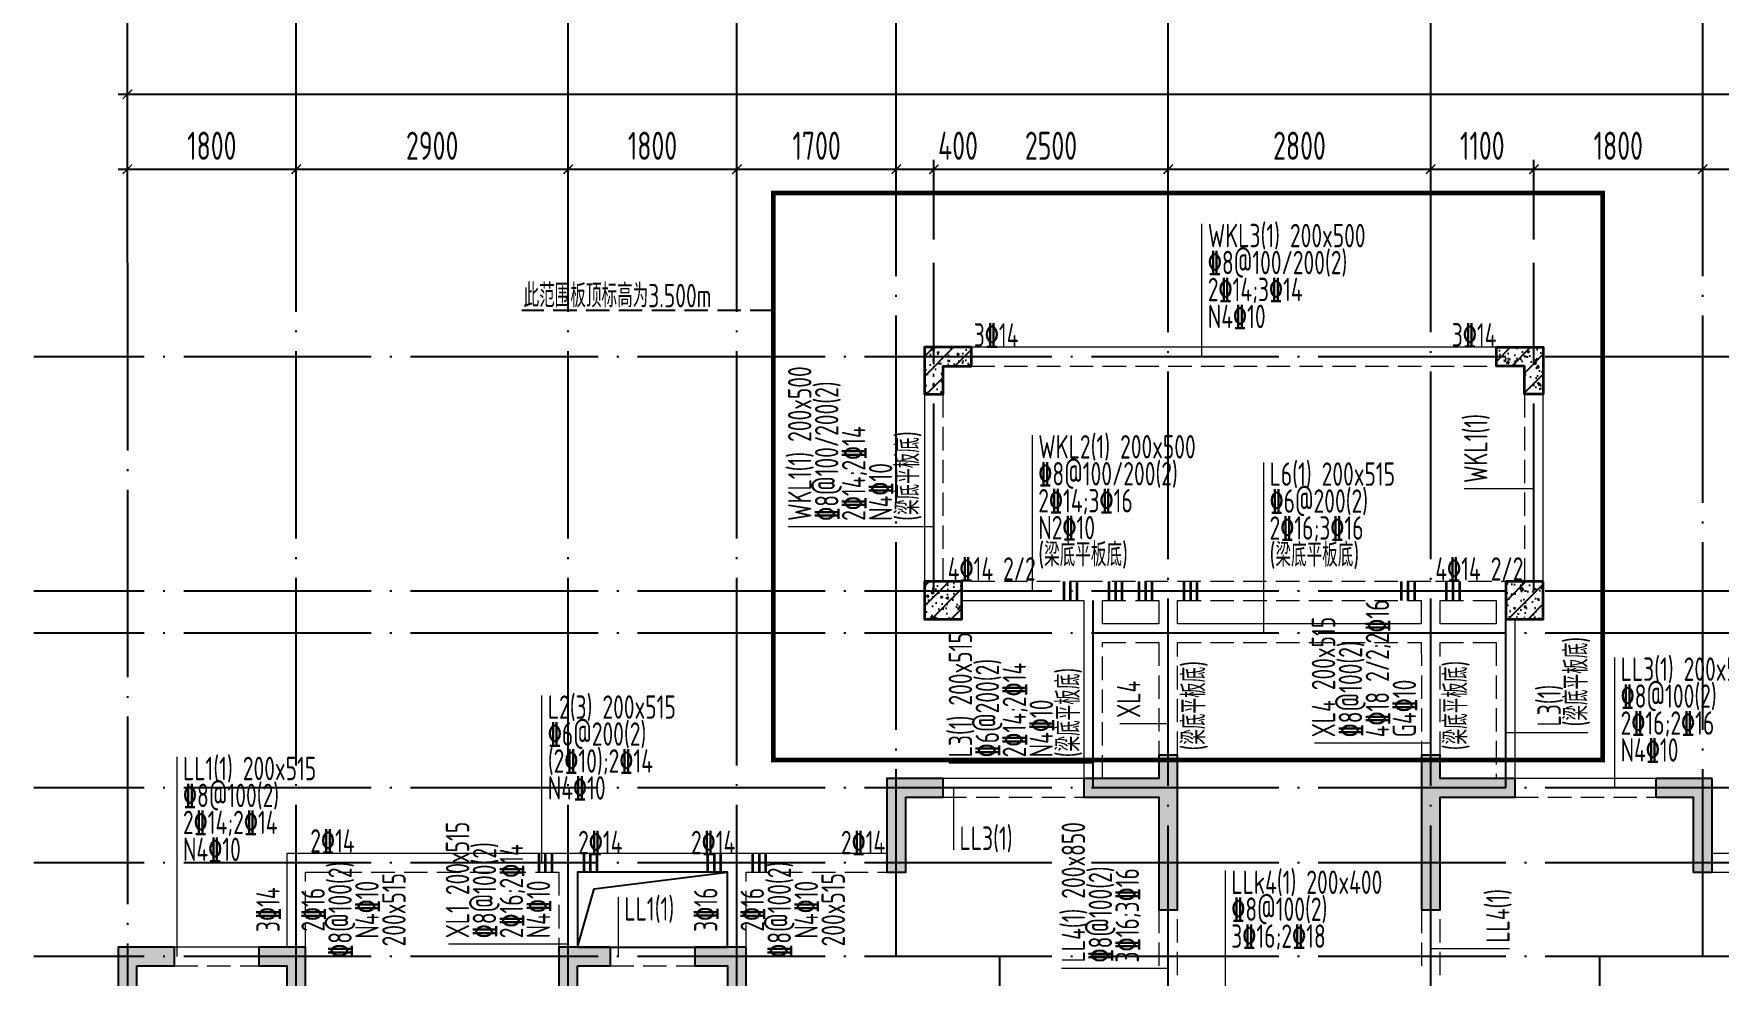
# Model space of a CAD drawing. Extents: x -1058961 to 23600, y -449123 to 2751847.
# Drawn here: x -216617 to -198650, y -44696 to -34651 of the extents above; entities that cross this region are included whole.
import ezdxf
from ezdxf.enums import TextEntityAlignment as Align

# ---------------------------------------------------------------- set-up
doc = ezdxf.new("R2010")
doc.units = 0
doc.header["$LTSCALE"] = 1000
doc.linetypes.add('DASH', pattern=[0.35, 0.25, -0.1])
doc.linetypes.add('DOTE', pattern=[2.42, 2, -0.2, 0.02, -0.2])
doc.layers.get('0').update_dxf_attribs({"linetype": 'CONTINUOUS'})
doc.layers.get('DEFPOINTS').update_dxf_attribs({"linetype": 'CONTINUOUS'})
for name, color, linetype in [('A-AXIS', 1, 'CONTINUOUS'), ('A-DOTE', 10, 'DOTE'), ('S-D洞口', 4, 'CONTINUOUS'), ('S-L主梁线', 4, 'DASH'), ('S-L梁编号', 6, 'CONTINUOUS'), ('S-L梁配筋', 7, 'CONTINUOUS'), ('S-Q墙填充', 252, 'CONTINUOUS'), ('S-Q墙实线', 6, 'CONTINUOUS'), ('S-Y一般标注', 3, 'CONTINUOUS'), ('S-Z柱填充', 252, 'CONTINUOUS'), ('S-Z柱实线', 6, 'CONTINUOUS'), ('S-引出线', 40, 'CONTINUOUS'), ('TEXT', 2, 'CONTINUOUS')]:
    doc.layers.add(name, color=color, linetype=linetype)
doc.layers.add('梁附加箍筋', color=1, linetype='CONTINUOUS', lineweight=35)
doc.styles.add('TSSD_DIMENSION', font='Tssdeng.shx', dxfattribs={"width": 0.7, "bigfont": 'tssdchn.shx'})
doc.styles.add('TSSD_REIN', font='tssdeng.shx', dxfattribs={"width": 0.7, "height": 300, "bigfont": 'tssdchn.shx'})
doc.dimstyles.new('TSSD_100_100', dxfattribs={"dimtxt": 300, "dimasz": 100, "dimexe": 100, "dimexo": 250, "dimgap": 100, "dimtad": 1, "dimdec": 0, "dimzin": 0, "dimdsep": 46, "dimtxsty": 'TSSD_DIMENSION', "dimblk": 'ARCHTICK', "dimcen": 0, "dimdle": 100, "dimclrt": 7, "dimadec": 0, "dimazin": 0, "dimtfac": 1, "dimtdec": 0, "dimtix": 1, "dimtmove": 2, "dimatfit": 3, "dimldrblk": 'ARCHTICK', "dimfxl": 0, "dimtolj": 1, "dimtzin": 0, "dimarcsym": 0})
pattern_1 = [(50, (46738.58, -83346.06), (215.17805, -18.82564), [22.5, -247.5]), (355, (46738.58, -83346.06), (-41.6254, 225.65764), [18, -198]), (100.4514, (46756.5, -83347.63), (173.55281, 206.83186), [19.12206, -210.34263]), (46.1842, (46738.58, -83286.06), (320.1723, -49.6557), [33.75, -371.25]), (96.6356, (46765.26, -83290.2), (280.3988, 292.23536), [28.6831, -315.5139]), (351.1842, (46738.58, -83286.06), (280.3986, 292.2356), [27, -297]), (21, (46768.58, -83301.06), (179.07212, -120.78567), [22.5, -247.5]), (326, (46768.58, -83301.06), (72.9946, 217.545), [18, -198]), (71.4514, (46783.5, -83311.13), (252.0668, 96.75915), [19.12206, -210.34263]), (37.5, (46738.58, -83346.06), (3.647957, 99.868156), [0, -195.6, 0, -201, 0, -198.75]), (7.5, (46738.58, -83346.06), (78.92086, 118.32351), [0, -114.6, 0, -191.1, 0, -75.75]), (327.5, (46671.68, -83346.06), (160.14673, -6.76646), [0, -75, 0, -234, 0, -310.5]), (317.5, (46641.68, -83346.06), (174.95585, 30.0315), [0, -97.5, 0, -155.4, 0, -220.5]), (45, (46738.58, -83346.06), (-106.06602, 106.06602), [])]

# ---------------------------------------------------------------- blocks, each defined once
blk = doc.blocks.new('_ArchTick')
at = {"color": 0, "linetype": 'ByBlock', "const_width": 0.15}
blk.add_lwpolyline([(-0.5, -0.5), (0.5, 0.5)], dxfattribs=at)
blk = doc.blocks.new('*D3125')
at = {"layer": 'DEFPOINTS', "color": 0}
for p in [(6400, 22100), (4600, 21100), (6400, 21100)]:
    blk.add_point(p, dxfattribs=at)
at = {"layer": 'S-Y一般标注', "color": 0, "lineweight": -2}
for p, q in [((4500, 22100), (6500, 22100)), ((4600, 21350), (4600, 22200)), ((6400, 21350), (6400, 22200))]:
    blk.add_line(p, q, dxfattribs=at)
at = {"layer": 'S-Y一般标注', "color": 0, "lineweight": -2, "xscale": 100, "yscale": 100, "zscale": 100, "rotation": 180}
blk.add_blockref('_ArchTick', (4600, 22100), dxfattribs=at)
at = {"layer": 'S-Y一般标注', "color": 0, "lineweight": -2, "xscale": 100, "yscale": 100, "zscale": 100}
blk.add_blockref('_ArchTick', (6400, 22100), dxfattribs=at)
at = {"layer": 'S-Y一般标注', "color": 7, "insert": (5500, 22350), "char_height": 300, "attachment_point": 5, "style": 'TSSD_DIMENSION'}
blk.add_mtext('\\A1;1800', dxfattribs=at)
blk = doc.blocks.new('*D3126')
at = {"layer": 'DEFPOINTS', "color": 0}
for p in [(9300, 22100), (6400, 21100), (9300, 21100)]:
    blk.add_point(p, dxfattribs=at)
at = {"layer": 'S-Y一般标注', "color": 0, "lineweight": -2}
for p, q in [((6300, 22100), (9400, 22100)), ((6400, 21350), (6400, 22200)), ((9300, 21350), (9300, 22200))]:
    blk.add_line(p, q, dxfattribs=at)
at = {"layer": 'S-Y一般标注', "color": 0, "lineweight": -2, "xscale": 100, "yscale": 100, "zscale": 100, "rotation": 180}
blk.add_blockref('_ArchTick', (6400, 22100), dxfattribs=at)
at = {"layer": 'S-Y一般标注', "color": 0, "lineweight": -2, "xscale": 100, "yscale": 100, "zscale": 100}
blk.add_blockref('_ArchTick', (9300, 22100), dxfattribs=at)
at = {"layer": 'S-Y一般标注', "color": 7, "insert": (7850, 22350), "char_height": 300, "attachment_point": 5, "style": 'TSSD_DIMENSION'}
blk.add_mtext('\\A1;2900', dxfattribs=at)
blk = doc.blocks.new('*D3127')
at = {"layer": 'DEFPOINTS', "color": 0}
for p in [(11100, 22100), (9300, 21100), (11100, 21100)]:
    blk.add_point(p, dxfattribs=at)
at = {"layer": 'S-Y一般标注', "color": 0, "lineweight": -2}
for p, q in [((9200, 22100), (11200, 22100)), ((9300, 21350), (9300, 22200)), ((11100, 21350), (11100, 22200))]:
    blk.add_line(p, q, dxfattribs=at)
at = {"layer": 'S-Y一般标注', "color": 0, "lineweight": -2, "xscale": 100, "yscale": 100, "zscale": 100, "rotation": 180}
blk.add_blockref('_ArchTick', (9300, 22100), dxfattribs=at)
at = {"layer": 'S-Y一般标注', "color": 0, "lineweight": -2, "xscale": 100, "yscale": 100, "zscale": 100}
blk.add_blockref('_ArchTick', (11100, 22100), dxfattribs=at)
at = {"layer": 'S-Y一般标注', "color": 7, "insert": (10200, 22350), "char_height": 300, "attachment_point": 5, "style": 'TSSD_DIMENSION'}
blk.add_mtext('\\A1;1800', dxfattribs=at)
blk = doc.blocks.new('*D3128')
at = {"layer": 'DEFPOINTS', "color": 0}
for p in [(12800, 22100), (11100, 21100), (12800, 21100)]:
    blk.add_point(p, dxfattribs=at)
at = {"layer": 'S-Y一般标注', "color": 0, "lineweight": -2}
for p, q in [((11000, 22100), (12900, 22100)), ((11100, 21350), (11100, 22200)), ((12800, 21350), (12800, 22200))]:
    blk.add_line(p, q, dxfattribs=at)
at = {"layer": 'S-Y一般标注', "color": 0, "lineweight": -2, "xscale": 100, "yscale": 100, "zscale": 100, "rotation": 180}
blk.add_blockref('_ArchTick', (11100, 22100), dxfattribs=at)
at = {"layer": 'S-Y一般标注', "color": 0, "lineweight": -2, "xscale": 100, "yscale": 100, "zscale": 100}
blk.add_blockref('_ArchTick', (12800, 22100), dxfattribs=at)
at = {"layer": 'S-Y一般标注', "color": 7, "insert": (11950, 22350), "char_height": 300, "attachment_point": 5, "style": 'TSSD_DIMENSION'}
blk.add_mtext('\\A1;1700', dxfattribs=at)
blk = doc.blocks.new('*D3129')
at = {"layer": 'DEFPOINTS', "color": 0}
for p in [(13200, 22100), (12800, 21100), (13200, 21100)]:
    blk.add_point(p, dxfattribs=at)
at = {"layer": 'S-Y一般标注', "color": 0, "lineweight": -2}
for p, q in [((12700, 22100), (13300, 22100)), ((12800, 21350), (12800, 22200)), ((13200, 21350), (13200, 22200))]:
    blk.add_line(p, q, dxfattribs=at)
at = {"layer": 'S-Y一般标注', "color": 0, "lineweight": -2, "xscale": 100, "yscale": 100, "zscale": 100, "rotation": 180}
blk.add_blockref('_ArchTick', (12800, 22100), dxfattribs=at)
at = {"layer": 'S-Y一般标注', "color": 0, "lineweight": -2, "xscale": 100, "yscale": 100, "zscale": 100}
blk.add_blockref('_ArchTick', (13200, 22100), dxfattribs=at)
at = {"layer": 'S-Y一般标注', "color": 7, "insert": (13458, 22350), "char_height": 300, "attachment_point": 5, "style": 'TSSD_DIMENSION'}
blk.add_mtext('\\A1;400', dxfattribs=at)
blk = doc.blocks.new('*D3130')
at = {"layer": 'DEFPOINTS', "color": 0}
for p in [(18500, 22100), (15700, 21100), (18500, 21100)]:
    blk.add_point(p, dxfattribs=at)
at = {"layer": 'S-Y一般标注', "color": 0, "lineweight": -2}
for p, q in [((15600, 22100), (18600, 22100)), ((15700, 21350), (15700, 22200)), ((18500, 21350), (18500, 22200))]:
    blk.add_line(p, q, dxfattribs=at)
at = {"layer": 'S-Y一般标注', "color": 0, "lineweight": -2, "xscale": 100, "yscale": 100, "zscale": 100, "rotation": 180}
blk.add_blockref('_ArchTick', (15700, 22100), dxfattribs=at)
at = {"layer": 'S-Y一般标注', "color": 0, "lineweight": -2, "xscale": 100, "yscale": 100, "zscale": 100}
blk.add_blockref('_ArchTick', (18500, 22100), dxfattribs=at)
at = {"layer": 'S-Y一般标注', "color": 7, "insert": (17100, 22350), "char_height": 300, "attachment_point": 5, "style": 'TSSD_DIMENSION'}
blk.add_mtext('\\A1;2800', dxfattribs=at)
blk = doc.blocks.new('*D3131')
at = {"layer": 'DEFPOINTS', "color": 0}
for p in [(19600, 22100), (18500, 21100), (19600, 21100)]:
    blk.add_point(p, dxfattribs=at)
at = {"layer": 'S-Y一般标注', "color": 0, "lineweight": -2}
for p, q in [((18400, 22100), (19700, 22100)), ((18500, 21350), (18500, 22200)), ((19600, 21350), (19600, 22200))]:
    blk.add_line(p, q, dxfattribs=at)
at = {"layer": 'S-Y一般标注', "color": 0, "lineweight": -2, "xscale": 100, "yscale": 100, "zscale": 100, "rotation": 180}
blk.add_blockref('_ArchTick', (18500, 22100), dxfattribs=at)
at = {"layer": 'S-Y一般标注', "color": 0, "lineweight": -2, "xscale": 100, "yscale": 100, "zscale": 100}
blk.add_blockref('_ArchTick', (19600, 22100), dxfattribs=at)
at = {"layer": 'S-Y一般标注', "color": 7, "insert": (19050, 22350), "char_height": 300, "attachment_point": 5, "style": 'TSSD_DIMENSION'}
blk.add_mtext('\\A1;1100', dxfattribs=at)
blk = doc.blocks.new('*D3132')
at = {"layer": 'DEFPOINTS', "color": 0}
for p in [(23100, 22100), (21400, 21100), (23100, 21100)]:
    blk.add_point(p, dxfattribs=at)
at = {"layer": 'S-Y一般标注', "color": 0, "lineweight": -2}
for p, q in [((21300, 22100), (23200, 22100)), ((21400, 21350), (21400, 22200)), ((23100, 21350), (23100, 22200))]:
    blk.add_line(p, q, dxfattribs=at)
at = {"layer": 'S-Y一般标注', "color": 0, "lineweight": -2, "xscale": 100, "yscale": 100, "zscale": 100, "rotation": 180}
blk.add_blockref('_ArchTick', (21400, 22100), dxfattribs=at)
at = {"layer": 'S-Y一般标注', "color": 0, "lineweight": -2, "xscale": 100, "yscale": 100, "zscale": 100}
blk.add_blockref('_ArchTick', (23100, 22100), dxfattribs=at)
at = {"layer": 'S-Y一般标注', "color": 7, "insert": (22250, 22350), "char_height": 300, "attachment_point": 5, "style": 'TSSD_DIMENSION'}
blk.add_mtext('\\A1;1700', dxfattribs=at)
blk = doc.blocks.new('*D3147')
at = {"layer": 'DEFPOINTS', "color": 0}
for p in [(54600, 22900), (4600, 21100), (54600, 21100)]:
    blk.add_point(p, dxfattribs=at)
at = {"layer": 'S-Y一般标注', "color": 0, "lineweight": -2}
for p, q in [((4600, 21350), (4600, 23000)), ((54600, 21350), (54600, 23000)), ((4500, 22900), (54700, 22900))]:
    blk.add_line(p, q, dxfattribs=at)
at = {"layer": 'S-Y一般标注', "color": 0, "lineweight": -2, "xscale": 100, "yscale": 100, "zscale": 100, "rotation": 180}
blk.add_blockref('_ArchTick', (4600, 22900), dxfattribs=at)
at = {"layer": 'S-Y一般标注', "color": 0, "lineweight": -2, "xscale": 100, "yscale": 100, "zscale": 100}
blk.add_blockref('_ArchTick', (54600, 22900), dxfattribs=at)
at = {"layer": 'S-Y一般标注', "color": 7, "insert": (29600, 23150), "char_height": 300, "attachment_point": 5, "style": 'TSSD_DIMENSION'}
blk.add_mtext('\\A1;50000', dxfattribs=at)
blk = doc.blocks.new('*D3160')
at = {"layer": 'DEFPOINTS', "color": 0}
for p in [(15700, 22100), (13200, 21100), (15700, 21100)]:
    blk.add_point(p, dxfattribs=at)
at = {"layer": 'S-Y一般标注', "color": 0, "lineweight": -2}
for p, q in [((13100, 22100), (15800, 22100)), ((13200, 21350), (13200, 22200)), ((15700, 21350), (15700, 22200))]:
    blk.add_line(p, q, dxfattribs=at)
at = {"layer": 'S-Y一般标注', "color": 0, "lineweight": -2, "xscale": 100, "yscale": 100, "zscale": 100, "rotation": 180}
blk.add_blockref('_ArchTick', (13200, 22100), dxfattribs=at)
at = {"layer": 'S-Y一般标注', "color": 0, "lineweight": -2, "xscale": 100, "yscale": 100, "zscale": 100}
blk.add_blockref('_ArchTick', (15700, 22100), dxfattribs=at)
at = {"layer": 'S-Y一般标注', "color": 7, "insert": (14450, 22350), "char_height": 300, "attachment_point": 5, "style": 'TSSD_DIMENSION'}
blk.add_mtext('\\A1;2500', dxfattribs=at)
blk = doc.blocks.new('*D3161')
at = {"layer": 'DEFPOINTS', "color": 0}
for p in [(21400, 22100), (19600, 21100), (21400, 21100)]:
    blk.add_point(p, dxfattribs=at)
at = {"layer": 'S-Y一般标注', "color": 0, "lineweight": -2}
for p, q in [((19500, 22100), (21500, 22100)), ((19600, 21350), (19600, 22200)), ((21400, 21350), (21400, 22200))]:
    blk.add_line(p, q, dxfattribs=at)
at = {"layer": 'S-Y一般标注', "color": 0, "lineweight": -2, "xscale": 100, "yscale": 100, "zscale": 100, "rotation": 180}
blk.add_blockref('_ArchTick', (19600, 22100), dxfattribs=at)
at = {"layer": 'S-Y一般标注', "color": 0, "lineweight": -2, "xscale": 100, "yscale": 100, "zscale": 100}
blk.add_blockref('_ArchTick', (21400, 22100), dxfattribs=at)
at = {"layer": 'S-Y一般标注', "color": 7, "insert": (20500, 22350), "char_height": 300, "attachment_point": 5, "style": 'TSSD_DIMENSION'}
blk.add_mtext('\\A1;1800', dxfattribs=at)
blk = doc.blocks.new('20210807.15313138')
at = {"layer": 'S-Q墙填充'}
h = blk.add_hatch(color=252, dxfattribs=at)
h.dxf.hatch_style = 1
h.paths.add_polyline_path([(72216, 67840), (72216, 68190), (72016, 68190), (72016, 67940), (71216, 67940), (71216, 67740), (72016, 67740), (72016, 66540), (72216, 66540)])
h = blk.add_hatch(color=252, dxfattribs=at)
h.dxf.hatch_style = 1
h.paths.add_polyline_path([(74816, 67840), (74816, 66540), (75016, 66540), (75016, 67740), (75815, 67740), (75815, 67940), (75016, 67940), (75016, 68190), (74816, 68190)])
h = blk.add_hatch(color=252, dxfattribs=at)
h.dxf.hatch_style = 1
h.paths.add_polyline_path([(69316, 67740), (69716, 67740), (69716, 67940), (69116, 67940), (69116, 66940), (69316, 66940)])
h = blk.add_hatch(color=252, dxfattribs=at)
h.dxf.hatch_style = 1
h.paths.add_polyline_path([(77916, 67940), (77316, 67940), (77316, 67740), (77716, 67740), (77716, 66940), (77916, 66940)])
h = blk.add_hatch(color=252, dxfattribs=at)
h.dxf.hatch_style = 1
h.paths.add_polyline_path([(61116, 65940), (61516, 65940), (61516, 66140), (60916, 66140), (60916, 63140), (61816, 63140), (61816, 63340), (61116, 63340)])
h = blk.add_hatch(color=252, dxfattribs=at)
h.dxf.hatch_style = 1
h.paths.add_polyline_path([(62416, 65940), (62716, 65940), (62716, 65290), (62916, 65290), (62916, 66140), (62416, 66140)])
h = blk.add_hatch(color=252, dxfattribs=at)
h.dxf.hatch_style = 1
h.paths.add_polyline_path([(65816, 65940), (66166, 65940), (66166, 66140), (65616, 66140), (65616, 63140), (65816, 63140)])
h = blk.add_hatch(color=252, dxfattribs=at)
h.dxf.hatch_style = 1
h.paths.add_polyline_path([(67616, 66140), (67066, 66140), (67066, 65940), (67416, 65940), (67416, 65140), (67616, 65140)])
at = {"layer": 'S-Z柱填充'}
h = blk.add_hatch(dxfattribs=at)
h.set_pattern_fill('ARMORED', color=256, scale=30, style=0)
h.set_pattern_definition(pattern_1)
h.paths.add_polyline_path([(70016, 72540), (69516, 72540), (69516, 72040), (69716, 72040), (69716, 72340), (70016, 72340)])
h = blk.add_hatch(dxfattribs=at)
h.set_pattern_fill('ARMORED', color=256, scale=30, style=0)
h.set_pattern_definition(pattern_1)
h.paths.add_polyline_path([(75616, 72540), (76116, 72540), (76116, 72040), (75916, 72040), (75916, 72340), (75616, 72340)])
h = blk.add_hatch(dxfattribs=at)
h.set_pattern_fill('ARMORED', color=256, scale=30, style=0)
h.set_pattern_definition([(50, (-309892.94, 38050.78), (215.178055, -18.82564), [22.5, -247.5]), (355, (-309892.94, 38050.78), (-41.6254, 225.65764), [18, -198]), (100.4514, (-309875.01, 38049.21), (173.55281, 206.83186), [19.12206, -210.34263]), (46.1842, (-309892.94, 38110.78), (320.17231, -49.6557), [33.75, -371.25]), (96.6356, (-309866.26, 38106.65), (280.3988, 292.23536), [28.6831, -315.5139]), (351.1842, (-309892.94, 38110.8), (280.39858, 292.23558), [27, -297]), (21, (-309862.94, 38095.78), (179.072116, -120.78567), [22.5, -247.5]), (326, (-309862.94, 38095.78), (72.9946, 217.54501), [18, -198]), (71.4514, (-309848.02, 38085.72), (252.06679, 96.75915), [19.12206, -210.34263]), (37.5, (-309892.945, 38050.78), (3.647957, 99.868156), [0, -195.6, 0, -201, 0, -198.75]), (7.5, (-309892.94, 38050.78), (78.92086, 118.323514), [0, -114.6, 0, -191.1, 0, -75.75]), (327.5, (-309959.845, 38050.78), (160.146731, -6.766462), [0, -75, 0, -234, 0, -310.5]), (317.5, (-309989.84, 38050.78), (174.95585, 30.031495), [0, -97.5, 0, -155.4, 0, -220.5]), (45, (-309892.94, 38050.78), (-106.06602, 106.06602), [])])
h.paths.add_polyline_path([(69916, 70040), (69516, 70040), (69516, 69640), (69916, 69640)])
h = blk.add_hatch(dxfattribs=at)
h.set_pattern_fill('ARMORED', color=256, scale=30, style=0)
h.set_pattern_definition([(50, (-309892.94, 38050.78), (215.178055, -18.82564), [22.5, -247.5]), (355, (-309892.94, 38050.78), (-41.6254, 225.65764), [18, -198]), (100.4514, (-309875.01, 38049.21), (173.55281, 206.83186), [19.12206, -210.34263]), (46.1842, (-309892.94, 38110.78), (320.17231, -49.6557), [33.75, -371.25]), (96.6356, (-309866.26, 38106.64), (280.3988, 292.23536), [28.6831, -315.5139]), (351.1842, (-309892.94, 38110.78), (280.39858, 292.23558), [27, -297]), (21, (-309862.94, 38095.78), (179.072116, -120.78567), [22.5, -247.5]), (326, (-309862.94, 38095.78), (72.9946, 217.54501), [18, -198]), (71.4514, (-309848.02, 38085.71), (252.06679, 96.75915), [19.12206, -210.34263]), (37.5, (-309892.945, 38050.78), (3.647957, 99.868156), [0, -195.6, 0, -201, 0, -198.75]), (7.5, (-309892.94, 38050.78), (78.92086, 118.323514), [0, -114.6, 0, -191.1, 0, -75.75]), (327.5, (-309959.845, 38050.78), (160.146731, -6.766462), [0, -75, 0, -234, 0, -310.5]), (317.5, (-309989.84, 38050.78), (174.95585, 30.031495), [0, -97.5, 0, -155.4, 0, -220.5]), (45, (-309892.94, 38050.78), (-106.06602, 106.06602), [])])
h.paths.add_polyline_path([(76116, 70040), (75716, 70040), (75716, 69640), (76116, 69640)])
at = {"layer": 'S-D洞口', "color": 5}
blk.add_lwpolyline([(65816, 66140), (67416, 66140), (67416, 66940), (65816, 66940), (65816, 66140), (65993, 66762), (67416, 66940)], dxfattribs=at)
at = {"layer": 'S-L主梁线', "linetype": 'ByBlock', "lineweight": 18}
for p, q in [((75616, 72540), (70016, 72540)), ((69516, 72040), (69516, 70040)), ((76116, 70040), (76116, 72040)), ((69916, 69840), (71215, 69840)), ((71215, 69840), (71216, 67940)), ((72016, 69590), (71415, 69589)), ((74815, 69590), (72216, 69590)), ((75615, 69590), (75015, 69590)), ((75815, 67940), (75815, 69640)), ((75816, 69590), (75815, 69590)), ((71216, 67940), (69716, 67940)), ((77316, 67940), (75815, 67940)), ((62716, 67140), (62716, 66140)), ((65716, 67140), (62716, 67140)), ((67516, 67140), (65716, 67140)), ((69116, 67140), (67516, 67140)), ((79516, 67140), (77916, 67140)), ((65816, 66940), (67416, 66940)), ((65816, 66140), (65816, 66940)), ((67416, 66940), (67416, 66140)), ((62416, 66140), (61516, 66140)), ((67066, 66140), (66166, 66140))]:
    blk.add_line(p, q, dxfattribs=at)
at = {"layer": 'S-L主梁线', "linetype": 'DASH', "lineweight": 18}
for p, q in [((70016, 72340), (75616, 72340)), ((69716, 70040), (69716, 72040)), ((75916, 72040), (75916, 70040)), ((71315, 70040), (69916, 70040)), ((72116, 70040), (71315, 70040)), ((74915, 70040), (72116, 70040)), ((75916, 70040), (74915, 70040)), ((71415, 69589), (71415, 69840)), ((71415, 69840), (72016, 69840)), ((72016, 69840), (72016, 69590)), ((72216, 69590), (72216, 69840)), ((72216, 69840), (74815, 69840)), ((74815, 69840), (74815, 69590)), ((75015, 69590), (75015, 69840)), ((75015, 69840), (75615, 69840)), ((75615, 69840), (75615, 69590)), ((71415, 69389), (72016, 69390)), ((71416, 67940), (71415, 69389)), ((72016, 69390), (72016, 68190)), ((72216, 68190), (72216, 69390)), ((72216, 69390), (74815, 69390)), ((74815, 69390), (74816, 68190)), ((75015, 69390), (75616, 69390)), ((75016, 68190), (75015, 69390)), ((75615, 69390), (75615, 67940)), ((69716, 67740), (71216, 67740)), ((75815, 67740), (77316, 67740)), ((62916, 66940), (65616, 66940)), ((62916, 66140), (62916, 66940)), ((65616, 66940), (65616, 66140)), ((67616, 66940), (69116, 66940)), ((67616, 66140), (67616, 66940)), ((77916, 66940), (79416, 66940)), ((72016, 66540), (72016, 65840)), ((72216, 65840), (72216, 66540)), ((74816, 66540), (74816, 65840)), ((75016, 65840), (75016, 66540)), ((61516, 65940), (62416, 65940)), ((66166, 65940), (67066, 65940))]:
    blk.add_line(p, q, dxfattribs=at)
at = {"layer": 'S-Q墙实线'}
blk.add_lwpolyline([(72216, 67840), (72216, 68190), (72016, 68190), (72016, 67940), (71216, 67940), (71216, 67740), (72016, 67740), (72016, 66540), (72216, 66540), (72216, 67840)], dxfattribs=at)
for points in [[(74816, 67840), (74816, 66540), (75016, 66540), (75016, 67740), (75815, 67740), (75815, 67940), (75016, 67940), (75016, 68190), (74816, 68190)], [(69316, 67740), (69716, 67740), (69716, 67940), (69116, 67940), (69116, 66940), (69316, 66940)], [(77916, 67940), (77316, 67940), (77316, 67740), (77716, 67740), (77716, 66940), (77916, 66940)], [(61116, 65940), (61516, 65940), (61516, 66140), (60916, 66140), (60916, 63140), (61816, 63140), (61816, 63340), (61116, 63340)], [(62416, 65940), (62716, 65940), (62716, 65290), (62916, 65290), (62916, 66140), (62416, 66140)], [(65816, 65940), (66166, 65940), (66166, 66140), (65616, 66140), (65616, 63140), (65816, 63140)], [(67616, 66140), (67066, 66140), (67066, 65940), (67416, 65940), (67416, 65140), (67616, 65140)]]:
    blk.add_lwpolyline(points, close=True, dxfattribs=at)
at = {"layer": 'S-Z柱实线', "lineweight": 35}
for points in [[(70016, 72540), (69516, 72540), (69516, 72040), (69716, 72040), (69716, 72340), (70016, 72340), (70016, 72540)], [(75616, 72540), (76116, 72540), (76116, 72040), (75916, 72040), (75916, 72340), (75616, 72340), (75616, 72540)]]:
    blk.add_lwpolyline(points, dxfattribs=at)
for points in [[(69916, 70040), (69516, 70040), (69516, 69640), (69916, 69640)], [(76116, 70040), (75716, 70040), (75716, 69640), (76116, 69640)]]:
    blk.add_lwpolyline(points, close=True, dxfattribs=at)
blk = doc.blocks.new('20210726.16350016')
at = {"layer": 'A-AXIS'}
for p, q in [((4600, 21100), (4600, 23900)), ((6400, 21100), (6400, 23900)), ((9300, 21100), (9300, 23900)), ((11100, 21100), (11100, 23900)), ((12800, 21100), (12800, 23900)), ((15700, 21100), (15700, 23900)), ((18500, 21100), (18500, 23900)), ((21400, 21100), (21400, 23900))]:
    blk.add_line(p, q, dxfattribs=at)
at = {"layer": 'A-DOTE'}
for p, q in [((4600, 21100), (4600, 3600)), ((6400, 10900), (6400, 21100)), ((9300, 10900), (9300, 21100)), ((11100, 10900), (11100, 21100)), ((12800, 13700), (12800, 21100)), ((13200, 17600), (13200, 21100)), ((15700, 13100.3), (15700, 21100)), ((18500, 13100.3), (18500, 21100)), ((19600, 17600), (19600, 21100)), ((21400, 13700), (21400, 21100)), ((55600, 20100), (3600, 20100)), ((55600, 17600), (3600, 17600)), ((14900, 15500), (14900, 17600)), ((19300, 15500), (19300, 17600)), ((55600, 17150), (3600, 17150)), ((55600, 15500), (3600, 15500)), ((55600, 14700), (3600, 14700)), ((55600, 13700), (3600, 13700)), ((13900.2, 13700), (13900, 3600)), ((20299.8, 13700), (20300, 3600))]:
    blk.add_line(p, q, dxfattribs=at)
at = {"layer": 'S-Y一般标注'}
for base, p1, p2, picture, middle in [((54600, 22900), (4600, 21100), (54600, 21100), '*D3147', (29600, 23150)), ((6400, 22100), (4600, 21100), (6400, 21100), '*D3125', (5500, 22350)), ((9300, 22100), (6400, 21100), (9300, 21100), '*D3126', (7850, 22350)), ((11100, 22100), (9300, 21100), (11100, 21100), '*D3127', (10200, 22350)), ((12800, 22100), (11100, 21100), (12800, 21100), '*D3128', (11950, 22350)), ((15700, 22100), (13200, 21100), (15700, 21100), '*D3160', (14450, 22350)), ((18500, 22100), (15700, 21100), (18500, 21100), '*D3130', (17100, 22350)), ((19600, 22100), (18500, 21100), (19600, 21100), '*D3131', (19050, 22350)), ((21400, 22100), (19600, 21100), (21400, 21100), '*D3161', (20500, 22350)), ((23100, 22100), (21400, 21100), (23100, 21100), '*D3132', (22250, 22350))]:
    dim = blk.add_linear_dim(base=base, p1=p1, p2=p2, dimstyle='TSSD_100_100', dxfattribs=at)
    dim.commit()
    dim.dimension.update_dxf_attribs({"geometry": picture, "text_midpoint": middle})
dim = blk.add_linear_dim(base=(13200, 22100), p1=(12800, 21100), p2=(13200, 21100), dimstyle='TSSD_100_100', dxfattribs=at)
dim.commit()
dim.dimension.update_dxf_attribs({"geometry": '*D3129', "text_midpoint": (13458.1, 22350), "dimtype": 160})

msp = doc.modelspace()

# ---------------------------------------------------------------- linework, layer by layer
at = {"layer": 'S-L梁编号', "lineweight": 18}
for p, q in [((-204157.09, -38096.61), (-204157.09, -36679.82)), ((-205965.09, -40596.47), (-205965.09, -38933.18)), ((-203498.43, -41037.34), (-203498.43, -39224.14)), ((-200616.88, -39506.31), (-201361.84, -39506.31)), ((-207016.88, -39910.52), (-208571.79, -39910.52)), ((-199754.52, -42696.61), (-199754.52, -41304.83)), ((-211196.29, -43496.61), (-211196.29, -41709.6)), ((-204516.88, -42012.69), (-205034.55, -42012.69)), ((-201716.6, -42219.86), (-202956.82, -42219.86)), ((-200917.25, -42104.4), (-200042.06, -42104.4)), ((-215087.34, -44496.61), (-215087.34, -42364.75)), ((-205317.05, -42433.41), (-206858.22, -42433.41)), ((-206805.33, -42696.61), (-206805.33, -43359.35)), ((-203906.94, -45096.34), (-203906.94, -43578.17)), ((-210380.2, -44496.61), (-210380.2, -43862.09)), ((-210916.87, -44363.73), (-212192.78, -44363.73)), ((-201716.88, -44411.76), (-200876.47, -44411.76)), ((-204516.88, -44622.06), (-205653.48, -44622.06))]:
    msp.add_line(p, q, dxfattribs=at)
at = {"layer": 'S-引出线', "linetype": 'DASH', "const_width": 50}
msp.add_lwpolyline([(-208726.82, -36349.25), (-199882.85, -36349.25), (-199882.85, -42399.3), (-208726.82, -42399.3)], close=True, dxfattribs=at)
at = {"layer": 'S-引出线', "linetype": 'DASH'}
msp.add_lwpolyline([(-208725.65, -37603.11), (-208725.65, -37603.11), (-211409.79, -37603.11)], dxfattribs=at)
at = {"layer": '梁附加箍筋', "lineweight": 35}
for p, q in [((-205627.37, -40696.58), (-205627.37, -40496.58)), ((-205557.37, -40696.58), (-205557.37, -40496.58)), ((-205487.37, -40696.58), (-205487.37, -40496.58)), ((-205147.37, -40696.57), (-205147.37, -40496.57)), ((-205077.37, -40696.57), (-205077.37, -40496.57)), ((-205007.37, -40696.56), (-205007.37, -40496.56)), ((-204826.88, -40696.56), (-204826.89, -40496.56)), ((-204756.88, -40696.56), (-204756.89, -40496.56)), ((-204686.88, -40696.56), (-204686.89, -40496.56)), ((-204346.88, -40696.55), (-204346.89, -40496.55)), ((-204276.88, -40696.55), (-204276.89, -40496.55)), ((-204206.88, -40696.55), (-204206.89, -40496.55)), ((-202027.58, -40696.5), (-202027.59, -40496.5)), ((-201957.58, -40696.5), (-201957.59, -40496.5)), ((-201887.58, -40696.49), (-201887.59, -40496.49)), ((-201547.58, -40696.49), (-201547.59, -40496.49)), ((-201477.58, -40696.49), (-201477.59, -40496.49)), ((-201407.58, -40696.48), (-201407.59, -40496.48)), ((-211226.88, -43596.61), (-211226.88, -43396.61)), ((-211156.88, -43596.61), (-211156.88, -43396.61)), ((-211086.88, -43596.61), (-211086.88, -43396.61)), ((-210746.88, -43596.61), (-210746.88, -43396.61)), ((-210676.88, -43596.61), (-210676.88, -43396.61)), ((-210606.88, -43596.61), (-210606.88, -43396.61)), ((-209426.87, -43596.61), (-209426.87, -43396.61)), ((-209356.87, -43596.61), (-209356.87, -43396.61)), ((-209286.87, -43596.61), (-209286.87, -43396.61)), ((-208946.87, -43596.61), (-208946.87, -43396.61)), ((-208876.87, -43596.61), (-208876.87, -43396.61)), ((-208806.87, -43596.61), (-208806.87, -43396.61))]:
    msp.add_line(p, q, dxfattribs=at)

# ---------------------------------------------------------------- block references
at = {"layer": 'A-DOTE'}
msp.add_blockref('20210726.16350016', (-220216.88, -58196.66), dxfattribs=at)
at = {"layer": 'S-Q墙填充'}
msp.add_blockref('20210807.15313138', (-276632.52, -110536.15), dxfattribs=at)

# ---------------------------------------------------------------- texts
at = {"layer": 'S-L梁编号', "color": 6, "style": 'TSSD_REIN', "width": 0.7}
for s, p in [('WKL3(1) 200x500', (-204094.59, -36929.82)), ('WKL2(1) 200x500', (-205902.59, -39183.18)), ('L6(1) 200x515', (-203435.93, -39474.14)), ('LL3(1) 200x515', (-199692.02, -41554.83)), ('L2(3) 200x515', (-211133.79, -41959.6)), ('LL1(1) 200x515', (-215024.84, -42614.75)), ('LL3(1)', (-206742.83, -43359.35)), ('LLk4(1) 200x400', (-203844.44, -43828.17)), ('LL1(1)', (-210317.7, -44112.09))]:
    msp.add_text(s, height=250, dxfattribs=at).set_placement(p)
for s, p in [('WKL1(1) 200x500', (-208321.79, -39848.02)), ('WKL1(1)', (-201111.84, -39443.81)), ('XL4 200x515', (-202735.67, -42157.36)), ('L3(1) 200x515', (-206608.22, -42370.91)), ('XL4', (-204813.4, -41950.19)), ('L3(1)', (-200329.56, -42041.9)), ('XL1 200x515', (-211971.62, -44301.23)), ('LL4(1) 200x850', (-205403.48, -44559.56)), ('LL4(1)', (-200876.47, -44349.26))]:
    msp.add_text(s, height=250, rotation=90, dxfattribs=at).set_placement(p)
at = {"layer": 'S-L梁配筋', "color": 7, "style": 'TSSD_REIN', "width": 0.7}
for s, p in [('%%1328@100/200(2)', (-204094.59, -37217.32)), ('2%%13214;3%%13214', (-204094.59, -37504.82)), ('N4%%13210', (-204094.59, -37792.32)), ('3%%13214', (-206590.43, -37990.69)), ('%%1328@100/200(2)', (-205902.59, -39470.68)), ('2%%13214;3%%13216', (-205902.59, -39758.18)), ('%%1326@200(2)', (-203435.93, -39761.64)), ('N2%%13210', (-205902.59, -40045.68)), ('(梁底平板底)', (-205902.59, -40333.18)), ('(梁底平板底)', (-203435.93, -40336.64)), ('%%1328@100(2)', (-199692.02, -41842.33)), ('%%1326@200(2)', (-211133.79, -42247.1)), ('2%%13216;2%%13216', (-199692.02, -42129.83)), ('N4%%13210', (-199692.02, -42417.33)), ('(2%%13210);2%%13214', (-211133.79, -42534.6)), ('N4%%13210', (-211133.79, -42822.1)), ('%%1328@100(2)', (-215024.84, -42902.25)), ('2%%13214;2%%13214', (-215024.84, -43189.75)), ('N4%%13210', (-215024.84, -43477.25)), ('2%%13214', (-213666.87, -43387.41)), ('%%1328@100(2)', (-203844.44, -44115.67)), ('3%%13216;2%%13218', (-203844.44, -44403.17))]:
    msp.add_text(s, height=250, dxfattribs=at).set_placement(p)
msp.add_text('3%%13214', height=250, rotation=360, dxfattribs=at).set_placement((-201015.72, -37989.16), align=Align.RIGHT)
for s, p in [('%%1328@100/200(2)', (-208034.29, -39848.02)), ('2%%13214;2%%13214', (-207746.79, -39848.02)), ('(梁底平板底)', (-207171.79, -39848.02)), ('N4%%13210', (-207459.29, -39848.02)), ('(梁底平板底)', (-200042.06, -42041.9)), ('%%1328@100(2)', (-202448.17, -42157.36)), ('%%1326@200(2)', (-206320.72, -42370.91)), ('2%%13214;2%%13214', (-206033.22, -42370.91)), ('(梁底平板底)', (-205458.22, -42370.91)), ('(梁底平板底)', (-204119.76, -42298.36)), ('(梁底平板底)', (-201326.85, -42296.03)), ('G4%%13210', (-201873.17, -42157.36)), ('N4%%13210', (-205745.72, -42370.91)), ('%%1328@100(2)', (-211684.12, -44301.23)), ('%%1328@100(2)', (-205115.98, -44559.56)), ('3%%13216;3%%13216', (-204828.48, -44559.56)), ('N4%%13210', (-211109.12, -44301.23))]:
    msp.add_text(s, height=250, rotation=90, dxfattribs=at).set_placement(p)
at = {"layer": 'S-L梁配筋', "color": 1, "style": 'TSSD_REIN', "width": 0.7}
for s, p in [('2%%13216;3%%13216', (-203435.93, -40049.14)), ('4%%13214 2/2', (-206868.43, -40486.11))]:
    msp.add_text(s, height=250, dxfattribs=at).set_placement(p)
msp.add_text('4%%13214 2/2', height=250, dxfattribs=at).set_placement((-200728.95, -40485.98), align=Align.RIGHT)
for s, p in [('4%%13218 2/2;2%%13216', (-202160.67, -42157.36)), ('2%%13216;2%%13214', (-211396.62, -44301.23))]:
    msp.add_text(s, height=250, rotation=90, dxfattribs=at).set_placement(p)
at = {"layer": 'S-L梁配筋', "color": 7, "style": 'TSSD_REIN', "width": 0.7}
for p in [(-210337.48, -43403.95), (-209133.95, -43403.95), (-207534.66, -43403.95)]:
    msp.add_text('2%%13214', height=250, dxfattribs=at).set_placement(p, align=Align.RIGHT)
for s, p in [('%%1328@100(2)', (-213149.66, -43996.61)), ('200x515', (-212574.66, -43996.61)), ('%%1328@100(2)', (-208464.98, -43996.61)), ('200x515', (-207889.98, -43996.61)), ('3%%13214', (-213918.18, -43996.61)), ('2%%13216', (-213437.16, -43996.61)), ('N4%%13210', (-212862.16, -43996.61)), ('3%%13216', (-209249.65, -43996.61)), ('2%%13216', (-208752.48, -43996.61)), ('N4%%13210', (-208177.48, -43996.61))]:
    msp.add_text(s, height=250, rotation=90, dxfattribs=at).set_placement(p, align=Align.BOTTOM_CENTER)
at = {"layer": 'TEXT', "color": 3, "style": 'TSSD_REIN', "width": 0.7}
msp.add_text('此范围板顶标高为3.500m', height=250, rotation=360, dxfattribs=at).set_placement((-211392.59, -37570.53))

doc.saveas('drawing.dxf')
